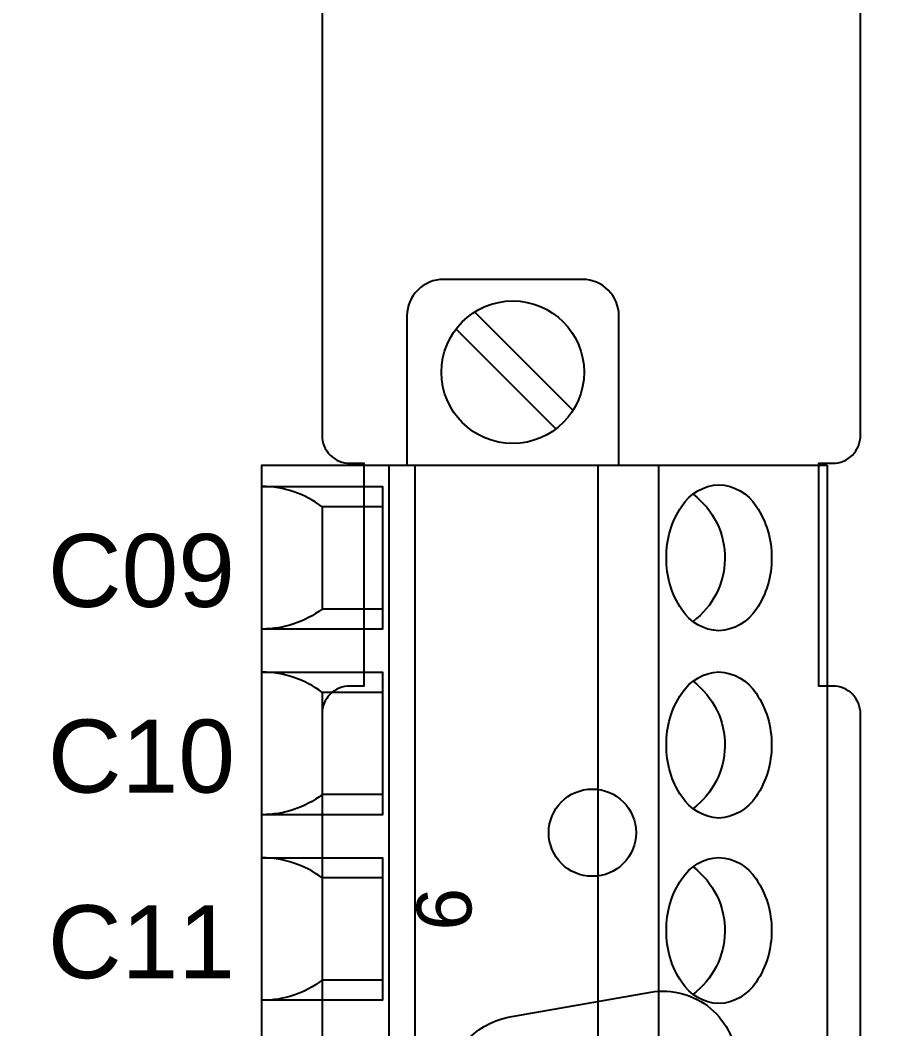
# Model space of a CAD drawing. Extents: x 1 to 23.7, y 0.2 to 17.
# Drawn here: x 19.229 to 20.173, y 3.414 to 4.501 of the extents above; entities that cross this region are included whole.
import ezdxf
from ezdxf.enums import TextEntityAlignment as Align

# ---------------------------------------------------------------- set-up
doc = ezdxf.new("R2010")
doc.units = 0
doc.header["$MEASUREMENT"] = 0
for name, color, linetype in [('2_01__0-__EMPTY', 7, 'CONTINUOUS'), ('2_02__A0__EIA-232_EIA-485', 7, 'CONTINUOUS'), ('2_03__1-___4__DI__4__DO__S', 7, 'CONTINUOUS'), ('2_04__B-___4__DI__4__DO__F', 7, 'CONTINUOUS'), ('2_05__C-___4__DI__3__DO', 7, 'CONTINUOUS'), ('2_06__2X___8__DO__STD_FORM', 7, 'CONTINUOUS'), ('2_07__2A___8__DO__STD_FORM', 7, 'CONTINUOUS'), ('2_08__2B___8__DO__STD__6__', 7, 'CONTINUOUS'), ('2_09__2C___8__DO__STD__2__', 7, 'CONTINUOUS'), ('2_10__3-___8__DI', 7, 'CONTINUOUS'), ('2_11__D-___14__DI', 7, 'CONTINUOUS'), ('2_12__5-___8__AI', 7, 'CONTINUOUS'), ('2_13__6-___4__AI__4__AO', 7, 'CONTINUOUS'), ('6_00_____DWG', 7, 'CONTINUOUS')]:
    doc.layers.add(name, color=color, linetype=linetype)
doc.styles.add('ARIAL', font='arial.ttf')

msp = doc.modelspace()

# ---------------------------------------------------------------- linework, layer by layer
at = {"layer": '2_01__0-__EMPTY'}
for points in [[(19.5546, 4.9487), (19.5546, 4.0535, 0.414214), (19.5845, 4.0236), (19.5996, 4.0236), (19.5996, 3.7836), (19.5845, 3.7836, 0.414214), (19.5546, 3.7537), (19.5546, 2.7885, 0.414214)], [(20.1346, 2.7885), (20.1346, 3.7537, 0.414214), (20.1047, 3.7836), (20.0896, 3.7836), (20.0896, 4.0236), (20.1047, 4.0236, 0.414214), (20.1346, 4.0535), (20.1346, 4.9487, 0.414214)]]:
    msp.add_lwpolyline(points, format="xyb", dxfattribs=at)
at = {"layer": '2_02__A0__EIA-232_EIA-485'}
msp.add_lwpolyline([(20.0012, 3.3758), (20.0012, 2.8916, -0.46318), (19.9087, 2.8137), (19.7553, 2.8411, -0.363045), (19.6902, 2.9187), (19.6902, 3.3488, -0.360245), (19.7552, 3.4267), (19.9087, 3.4538, -0.463312)], format="xyb", close=True, dxfattribs=at)
msp.add_circle((19.8458, 3.6256), 0.047, dxfattribs=at)
at = {"layer": '2_03__1-___4__DI__4__DO__S'}
for points in [[(19.8744, 4.0217), (19.8744, 4.1824, 0.414169), (19.8351, 4.2217), (19.6855, 4.2217, 0.414258), (19.6461, 4.1824), (19.6461, 4.0217)], [(19.6199, 3.9768), (19.5548, 3.9768, 0.162853), (19.4899, 3.9985, 1.944453)], [(19.9541, 3.9904, -0.001746), (19.9542, 3.9903, -0.240907), (19.9884, 3.9202, -0.231198), (19.9542, 3.8532, -0.005828), (19.9543, 3.8529)], [(19.6199, 3.8666), (19.5548, 3.8666, -0.162853), (19.4899, 3.845, -1.944453)], [(19.6199, 3.7768), (19.5548, 3.7768, 0.162853), (19.4899, 3.7985, 1.944453)], [(19.9541, 3.7888, -0.001746), (19.9542, 3.7887, -0.240907), (19.9884, 3.7186, -0.231198), (19.9542, 3.6516, -0.005828), (19.9543, 3.6513)], [(19.6199, 3.6666), (19.5548, 3.6666, -0.162853), (19.4899, 3.645, -1.944453)], [(19.6199, 3.5768), (19.5548, 3.5768, 0.162853), (19.4899, 3.5985, 1.944453)], [(19.9541, 3.5888, -0.001746), (19.9542, 3.5887, -0.240907), (19.9884, 3.5186, -0.231198), (19.9542, 3.4516, -0.005828), (19.9543, 3.4513)], [(19.6199, 3.4666), (19.5548, 3.4666, -0.162853), (19.4899, 3.445, -1.944453)]]:
    msp.add_lwpolyline(points, format="xyb", dxfattribs=at)
for points in [[(19.7189, 4.1866), (19.8248, 4.0807)], [(19.6989, 4.1682), (19.8065, 4.0606)], [(19.6266, 4.0217), (19.6266, 2.4217)], [(19.6544, 4.0217), (19.6544, 2.4217)], [(19.8515, 4.0217), (19.8515, 2.4217)], [(19.917, 4.0217), (19.917, 2.4217)], [(19.4899, 3.9985), (19.6199, 3.9985), (19.6199, 3.845), (19.4899, 3.845)], [(19.5548, 3.9768), (19.5548, 3.8666)], [(19.4899, 3.7985), (19.6199, 3.7985), (19.6199, 3.645), (19.4899, 3.645)], [(19.5548, 3.7768), (19.5548, 3.6666)], [(19.4899, 3.5985), (19.6199, 3.5985), (19.6199, 3.445), (19.4899, 3.445)], [(19.5548, 3.5768), (19.5548, 3.4666)]]:
    msp.add_lwpolyline(points, dxfattribs=at)
msp.add_lwpolyline([(20.0986, 4.0217), (20.0986, 2.4217), (19.4899, 2.4217), (19.4899, 4.0217)], close=True, dxfattribs=at)
for points in [[(19.9821, 4.0005, -0.244062), (20.0222, 3.9774, -0.154167), (20.0387, 3.9217, -0.154167), (20.0222, 3.8661, -0.236767), (19.9821, 3.843, -0.24406), (19.9421, 3.8661, -0.154167), (19.9255, 3.9217, -0.154167), (19.9421, 3.9774, -0.244061)], [(19.9821, 3.7989, -0.244062), (20.0221, 3.7758, -0.154167), (20.0387, 3.7202, -0.154167), (20.0221, 3.6645, -0.236767), (19.9821, 3.6414, -0.24406), (19.942, 3.6645, -0.154167), (19.9255, 3.7202, -0.154167), (19.942, 3.7758, -0.244061)], [(19.9821, 3.5989, -0.244062), (20.0221, 3.5758, -0.154167), (20.0387, 3.5202, -0.154167), (20.0221, 3.4645, -0.236767), (19.9821, 3.4414, -0.24406), (19.942, 3.4645, -0.154167), (19.9255, 3.5202, -0.154167), (19.942, 3.5758, -0.244061)]]:
    msp.add_lwpolyline(points, format="xyb", close=True, dxfattribs=at)
msp.add_circle((19.76, 4.1217), 0.0768, dxfattribs=at)
at = {"layer": '2_04__B-___4__DI__4__DO__F'}
for points in [[(19.8744, 4.0217), (19.8744, 4.1824, 0.414169), (19.8351, 4.2217), (19.6855, 4.2217, 0.414258), (19.6461, 4.1824), (19.6461, 4.0217)], [(19.6199, 3.9768), (19.5548, 3.9768, 0.162853), (19.4899, 3.9985, 1.944453)], [(19.9541, 3.9904, -0.001746), (19.9542, 3.9903, -0.240907), (19.9884, 3.9202, -0.231198), (19.9542, 3.8532, -0.005828), (19.9543, 3.8529)], [(19.6199, 3.8666), (19.5548, 3.8666, -0.162853), (19.4899, 3.845, -1.944453)], [(19.6199, 3.7768), (19.5548, 3.7768, 0.162853), (19.4899, 3.7985, 1.944453)], [(19.9541, 3.7888, -0.001746), (19.9542, 3.7887, -0.240907), (19.9884, 3.7186, -0.231198), (19.9542, 3.6516, -0.005828), (19.9543, 3.6513)], [(19.6199, 3.6666), (19.5548, 3.6666, -0.162853), (19.4899, 3.645, -1.944453)], [(19.6199, 3.5768), (19.5548, 3.5768, 0.162853), (19.4899, 3.5985, 1.944453)], [(19.9541, 3.5888, -0.001746), (19.9542, 3.5887, -0.240907), (19.9884, 3.5186, -0.231198), (19.9542, 3.4516, -0.005828), (19.9543, 3.4513)], [(19.6199, 3.4666), (19.5548, 3.4666, -0.162853), (19.4899, 3.445, -1.944453)]]:
    msp.add_lwpolyline(points, format="xyb", dxfattribs=at)
for points in [[(19.7189, 4.1866), (19.8248, 4.0807)], [(19.6989, 4.1682), (19.8065, 4.0606)], [(19.6266, 4.0217), (19.6266, 2.4217)], [(19.6544, 4.0217), (19.6544, 2.4217)], [(19.8515, 4.0217), (19.8515, 2.4217)], [(19.917, 4.0217), (19.917, 2.4217)], [(19.4899, 3.9985), (19.6199, 3.9985), (19.6199, 3.845), (19.4899, 3.845)], [(19.5548, 3.9768), (19.5548, 3.8666)], [(19.4899, 3.7985), (19.6199, 3.7985), (19.6199, 3.645), (19.4899, 3.645)], [(19.5548, 3.7768), (19.5548, 3.6666)], [(19.4899, 3.5985), (19.6199, 3.5985), (19.6199, 3.445), (19.4899, 3.445)], [(19.5548, 3.5768), (19.5548, 3.4666)]]:
    msp.add_lwpolyline(points, dxfattribs=at)
msp.add_lwpolyline([(20.0986, 4.0217), (20.0986, 2.4217), (19.4899, 2.4217), (19.4899, 4.0217)], close=True, dxfattribs=at)
for points in [[(19.9821, 4.0005, -0.244062), (20.0222, 3.9774, -0.154167), (20.0387, 3.9217, -0.154167), (20.0222, 3.8661, -0.236767), (19.9821, 3.843, -0.24406), (19.9421, 3.8661, -0.154167), (19.9255, 3.9217, -0.154167), (19.9421, 3.9774, -0.244061)], [(19.9821, 3.7989, -0.244062), (20.0221, 3.7758, -0.154167), (20.0387, 3.7202, -0.154167), (20.0221, 3.6645, -0.236767), (19.9821, 3.6414, -0.24406), (19.942, 3.6645, -0.154167), (19.9255, 3.7202, -0.154167), (19.942, 3.7758, -0.244061)], [(19.9821, 3.5989, -0.244062), (20.0221, 3.5758, -0.154167), (20.0387, 3.5202, -0.154167), (20.0221, 3.4645, -0.236767), (19.9821, 3.4414, -0.24406), (19.942, 3.4645, -0.154167), (19.9255, 3.5202, -0.154167), (19.942, 3.5758, -0.244061)]]:
    msp.add_lwpolyline(points, format="xyb", close=True, dxfattribs=at)
msp.add_circle((19.76, 4.1217), 0.0768, dxfattribs=at)
at = {"layer": '2_05__C-___4__DI__3__DO'}
for points in [[(19.8744, 4.0217), (19.8744, 4.1824, 0.414169), (19.8351, 4.2217), (19.6855, 4.2217, 0.414258), (19.6461, 4.1824), (19.6461, 4.0217)], [(19.6199, 3.9768), (19.5548, 3.9768, 0.162853), (19.4899, 3.9985, 1.944453)], [(19.9541, 3.9904, -0.001746), (19.9542, 3.9903, -0.240907), (19.9884, 3.9202, -0.231198), (19.9542, 3.8532, -0.005828), (19.9543, 3.8529)], [(19.6199, 3.8666), (19.5548, 3.8666, -0.162853), (19.4899, 3.845, -1.944453)], [(19.6199, 3.7768), (19.5548, 3.7768, 0.162853), (19.4899, 3.7985, 1.944453)], [(19.9541, 3.7888, -0.001746), (19.9542, 3.7887, -0.240907), (19.9884, 3.7186, -0.231198), (19.9542, 3.6516, -0.005828), (19.9543, 3.6513)], [(19.6199, 3.6666), (19.5548, 3.6666, -0.162853), (19.4899, 3.645, -1.944453)], [(19.6199, 3.5768), (19.5548, 3.5768, 0.162853), (19.4899, 3.5985, 1.944453)], [(19.9541, 3.5888, -0.001746), (19.9542, 3.5887, -0.240907), (19.9884, 3.5186, -0.231198), (19.9542, 3.4516, -0.005828), (19.9543, 3.4513)], [(19.6199, 3.4666), (19.5548, 3.4666, -0.162853), (19.4899, 3.445, -1.944453)]]:
    msp.add_lwpolyline(points, format="xyb", dxfattribs=at)
for points in [[(19.7189, 4.1866), (19.8248, 4.0807)], [(19.6989, 4.1682), (19.8065, 4.0606)], [(19.6266, 4.0217), (19.6266, 2.4217)], [(19.6544, 4.0217), (19.6544, 2.4217)], [(19.8515, 4.0217), (19.8515, 2.4217)], [(19.917, 4.0217), (19.917, 2.4217)], [(19.4899, 3.9985), (19.6199, 3.9985), (19.6199, 3.845), (19.4899, 3.845)], [(19.5548, 3.9768), (19.5548, 3.8666)], [(19.4899, 3.7985), (19.6199, 3.7985), (19.6199, 3.645), (19.4899, 3.645)], [(19.5548, 3.7768), (19.5548, 3.6666)], [(19.4899, 3.5985), (19.6199, 3.5985), (19.6199, 3.445), (19.4899, 3.445)], [(19.5548, 3.5768), (19.5548, 3.4666)]]:
    msp.add_lwpolyline(points, dxfattribs=at)
msp.add_lwpolyline([(20.0986, 4.0217), (20.0986, 2.4217), (19.4899, 2.4217), (19.4899, 4.0217)], close=True, dxfattribs=at)
for points in [[(19.9821, 4.0005, -0.244062), (20.0222, 3.9774, -0.154167), (20.0387, 3.9217, -0.154167), (20.0222, 3.8661, -0.236767), (19.9821, 3.843, -0.24406), (19.9421, 3.8661, -0.154167), (19.9255, 3.9217, -0.154167), (19.9421, 3.9774, -0.244061)], [(19.9821, 3.7989, -0.244062), (20.0221, 3.7758, -0.154167), (20.0387, 3.7202, -0.154167), (20.0221, 3.6645, -0.236767), (19.9821, 3.6414, -0.24406), (19.942, 3.6645, -0.154167), (19.9255, 3.7202, -0.154167), (19.942, 3.7758, -0.244061)], [(19.9821, 3.5989, -0.244062), (20.0221, 3.5758, -0.154167), (20.0387, 3.5202, -0.154167), (20.0221, 3.4645, -0.236767), (19.9821, 3.4414, -0.24406), (19.942, 3.4645, -0.154167), (19.9255, 3.5202, -0.154167), (19.942, 3.5758, -0.244061)]]:
    msp.add_lwpolyline(points, format="xyb", close=True, dxfattribs=at)
msp.add_circle((19.76, 4.1217), 0.0768, dxfattribs=at)
at = {"layer": '2_06__2X___8__DO__STD_FORM'}
for points in [[(19.8744, 4.0217), (19.8744, 4.1824, 0.414169), (19.8351, 4.2217), (19.6855, 4.2217, 0.414258), (19.6461, 4.1824), (19.6461, 4.0217)], [(19.6199, 3.9768), (19.5548, 3.9768, 0.162853), (19.4899, 3.9985, 1.944453)], [(19.9541, 3.9904, -0.001746), (19.9542, 3.9903, -0.240907), (19.9884, 3.9202, -0.231198), (19.9542, 3.8532, -0.005828), (19.9543, 3.8529)], [(19.6199, 3.8666), (19.5548, 3.8666, -0.162853), (19.4899, 3.845, -1.944453)], [(19.6199, 3.7768), (19.5548, 3.7768, 0.162853), (19.4899, 3.7985, 1.944453)], [(19.9541, 3.7888, -0.001746), (19.9542, 3.7887, -0.240907), (19.9884, 3.7186, -0.231198), (19.9542, 3.6516, -0.005828), (19.9543, 3.6513)], [(19.6199, 3.6666), (19.5548, 3.6666, -0.162853), (19.4899, 3.645, -1.944453)], [(19.6199, 3.5768), (19.5548, 3.5768, 0.162853), (19.4899, 3.5985, 1.944453)], [(19.9541, 3.5888, -0.001746), (19.9542, 3.5887, -0.240907), (19.9884, 3.5186, -0.231198), (19.9542, 3.4516, -0.005828), (19.9543, 3.4513)], [(19.6199, 3.4666), (19.5548, 3.4666, -0.162853), (19.4899, 3.445, -1.944453)]]:
    msp.add_lwpolyline(points, format="xyb", dxfattribs=at)
for points in [[(19.7189, 4.1866), (19.8248, 4.0807)], [(19.6989, 4.1682), (19.8065, 4.0606)], [(19.6266, 4.0217), (19.6266, 2.4217)], [(19.6544, 4.0217), (19.6544, 2.4217)], [(19.8515, 4.0217), (19.8515, 2.4217)], [(19.917, 4.0217), (19.917, 2.4217)], [(19.4899, 3.9985), (19.6199, 3.9985), (19.6199, 3.845), (19.4899, 3.845)], [(19.5548, 3.9768), (19.5548, 3.8666)], [(19.4899, 3.7985), (19.6199, 3.7985), (19.6199, 3.645), (19.4899, 3.645)], [(19.5548, 3.7768), (19.5548, 3.6666)], [(19.4899, 3.5985), (19.6199, 3.5985), (19.6199, 3.445), (19.4899, 3.445)], [(19.5548, 3.5768), (19.5548, 3.4666)]]:
    msp.add_lwpolyline(points, dxfattribs=at)
msp.add_lwpolyline([(20.0986, 4.0217), (20.0986, 2.4217), (19.4899, 2.4217), (19.4899, 4.0217)], close=True, dxfattribs=at)
for points in [[(19.9821, 4.0005, -0.244062), (20.0222, 3.9774, -0.154167), (20.0387, 3.9217, -0.154167), (20.0222, 3.8661, -0.236767), (19.9821, 3.843, -0.24406), (19.9421, 3.8661, -0.154167), (19.9255, 3.9217, -0.154167), (19.9421, 3.9774, -0.244061)], [(19.9821, 3.7989, -0.244062), (20.0221, 3.7758, -0.154167), (20.0387, 3.7202, -0.154167), (20.0221, 3.6645, -0.236767), (19.9821, 3.6414, -0.24406), (19.942, 3.6645, -0.154167), (19.9255, 3.7202, -0.154167), (19.942, 3.7758, -0.244061)], [(19.9821, 3.5989, -0.244062), (20.0221, 3.5758, -0.154167), (20.0387, 3.5202, -0.154167), (20.0221, 3.4645, -0.236767), (19.9821, 3.4414, -0.24406), (19.942, 3.4645, -0.154167), (19.9255, 3.5202, -0.154167), (19.942, 3.5758, -0.244061)]]:
    msp.add_lwpolyline(points, format="xyb", close=True, dxfattribs=at)
msp.add_circle((19.76, 4.1217), 0.0768, dxfattribs=at)
at = {"layer": '2_07__2A___8__DO__STD_FORM'}
for points in [[(19.8744, 4.0217), (19.8744, 4.1824, 0.414169), (19.8351, 4.2217), (19.6855, 4.2217, 0.414258), (19.6461, 4.1824), (19.6461, 4.0217)], [(19.6199, 3.9768), (19.5548, 3.9768, 0.162853), (19.4899, 3.9985, 1.944453)], [(19.9541, 3.9904, -0.001746), (19.9542, 3.9903, -0.240907), (19.9884, 3.9202, -0.231198), (19.9542, 3.8532, -0.005828), (19.9543, 3.8529)], [(19.6199, 3.8666), (19.5548, 3.8666, -0.162853), (19.4899, 3.845, -1.944453)], [(19.6199, 3.7768), (19.5548, 3.7768, 0.162853), (19.4899, 3.7985, 1.944453)], [(19.9541, 3.7888, -0.001746), (19.9542, 3.7887, -0.240907), (19.9884, 3.7186, -0.231198), (19.9542, 3.6516, -0.005828), (19.9543, 3.6513)], [(19.6199, 3.6666), (19.5548, 3.6666, -0.162853), (19.4899, 3.645, -1.944453)], [(19.6199, 3.5768), (19.5548, 3.5768, 0.162853), (19.4899, 3.5985, 1.944453)], [(19.9541, 3.5888, -0.001746), (19.9542, 3.5887, -0.240907), (19.9884, 3.5186, -0.231198), (19.9542, 3.4516, -0.005828), (19.9543, 3.4513)], [(19.6199, 3.4666), (19.5548, 3.4666, -0.162853), (19.4899, 3.445, -1.944453)]]:
    msp.add_lwpolyline(points, format="xyb", dxfattribs=at)
for points in [[(19.7189, 4.1866), (19.8248, 4.0807)], [(19.6989, 4.1682), (19.8065, 4.0606)], [(19.6266, 4.0217), (19.6266, 2.4217)], [(19.6544, 4.0217), (19.6544, 2.4217)], [(19.8515, 4.0217), (19.8515, 2.4217)], [(19.917, 4.0217), (19.917, 2.4217)], [(19.4899, 3.9985), (19.6199, 3.9985), (19.6199, 3.845), (19.4899, 3.845)], [(19.5548, 3.9768), (19.5548, 3.8666)], [(19.4899, 3.7985), (19.6199, 3.7985), (19.6199, 3.645), (19.4899, 3.645)], [(19.5548, 3.7768), (19.5548, 3.6666)], [(19.4899, 3.5985), (19.6199, 3.5985), (19.6199, 3.445), (19.4899, 3.445)], [(19.5548, 3.5768), (19.5548, 3.4666)]]:
    msp.add_lwpolyline(points, dxfattribs=at)
msp.add_lwpolyline([(20.0986, 4.0217), (20.0986, 2.4217), (19.4899, 2.4217), (19.4899, 4.0217)], close=True, dxfattribs=at)
for points in [[(19.9821, 4.0005, -0.244062), (20.0222, 3.9774, -0.154167), (20.0387, 3.9217, -0.154167), (20.0222, 3.8661, -0.236767), (19.9821, 3.843, -0.24406), (19.9421, 3.8661, -0.154167), (19.9255, 3.9217, -0.154167), (19.9421, 3.9774, -0.244061)], [(19.9821, 3.7989, -0.244062), (20.0221, 3.7758, -0.154167), (20.0387, 3.7202, -0.154167), (20.0221, 3.6645, -0.236767), (19.9821, 3.6414, -0.24406), (19.942, 3.6645, -0.154167), (19.9255, 3.7202, -0.154167), (19.942, 3.7758, -0.244061)], [(19.9821, 3.5989, -0.244062), (20.0221, 3.5758, -0.154167), (20.0387, 3.5202, -0.154167), (20.0221, 3.4645, -0.236767), (19.9821, 3.4414, -0.24406), (19.942, 3.4645, -0.154167), (19.9255, 3.5202, -0.154167), (19.942, 3.5758, -0.244061)]]:
    msp.add_lwpolyline(points, format="xyb", close=True, dxfattribs=at)
msp.add_circle((19.76, 4.1217), 0.0768, dxfattribs=at)
at = {"layer": '2_08__2B___8__DO__STD__6__'}
for points in [[(19.8744, 4.0217), (19.8744, 4.1824, 0.414169), (19.8351, 4.2217), (19.6855, 4.2217, 0.414258), (19.6461, 4.1824), (19.6461, 4.0217)], [(19.6199, 3.9768), (19.5548, 3.9768, 0.162853), (19.4899, 3.9985, 1.944453)], [(19.9541, 3.9904, -0.001746), (19.9542, 3.9903, -0.240907), (19.9884, 3.9202, -0.231198), (19.9542, 3.8532, -0.005828), (19.9543, 3.8529)], [(19.6199, 3.8666), (19.5548, 3.8666, -0.162853), (19.4899, 3.845, -1.944453)], [(19.6199, 3.7768), (19.5548, 3.7768, 0.162853), (19.4899, 3.7985, 1.944453)], [(19.9541, 3.7888, -0.001746), (19.9542, 3.7887, -0.240907), (19.9884, 3.7186, -0.231198), (19.9542, 3.6516, -0.005828), (19.9543, 3.6513)], [(19.6199, 3.6666), (19.5548, 3.6666, -0.162853), (19.4899, 3.645, -1.944453)], [(19.6199, 3.5768), (19.5548, 3.5768, 0.162853), (19.4899, 3.5985, 1.944453)], [(19.9541, 3.5888, -0.001746), (19.9542, 3.5887, -0.240907), (19.9884, 3.5186, -0.231198), (19.9542, 3.4516, -0.005828), (19.9543, 3.4513)], [(19.6199, 3.4666), (19.5548, 3.4666, -0.162853), (19.4899, 3.445, -1.944453)]]:
    msp.add_lwpolyline(points, format="xyb", dxfattribs=at)
for points in [[(19.7189, 4.1866), (19.8248, 4.0807)], [(19.6989, 4.1682), (19.8065, 4.0606)], [(19.6266, 4.0217), (19.6266, 2.4217)], [(19.6544, 4.0217), (19.6544, 2.4217)], [(19.8515, 4.0217), (19.8515, 2.4217)], [(19.917, 4.0217), (19.917, 2.4217)], [(19.4899, 3.9985), (19.6199, 3.9985), (19.6199, 3.845), (19.4899, 3.845)], [(19.5548, 3.9768), (19.5548, 3.8666)], [(19.4899, 3.7985), (19.6199, 3.7985), (19.6199, 3.645), (19.4899, 3.645)], [(19.5548, 3.7768), (19.5548, 3.6666)], [(19.4899, 3.5985), (19.6199, 3.5985), (19.6199, 3.445), (19.4899, 3.445)], [(19.5548, 3.5768), (19.5548, 3.4666)]]:
    msp.add_lwpolyline(points, dxfattribs=at)
msp.add_lwpolyline([(20.0986, 4.0217), (20.0986, 2.4217), (19.4899, 2.4217), (19.4899, 4.0217)], close=True, dxfattribs=at)
for points in [[(19.9821, 4.0005, -0.244062), (20.0222, 3.9774, -0.154167), (20.0387, 3.9217, -0.154167), (20.0222, 3.8661, -0.236767), (19.9821, 3.843, -0.24406), (19.9421, 3.8661, -0.154167), (19.9255, 3.9217, -0.154167), (19.9421, 3.9774, -0.244061)], [(19.9821, 3.7989, -0.244062), (20.0221, 3.7758, -0.154167), (20.0387, 3.7202, -0.154167), (20.0221, 3.6645, -0.236767), (19.9821, 3.6414, -0.24406), (19.942, 3.6645, -0.154167), (19.9255, 3.7202, -0.154167), (19.942, 3.7758, -0.244061)], [(19.9821, 3.5989, -0.244062), (20.0221, 3.5758, -0.154167), (20.0387, 3.5202, -0.154167), (20.0221, 3.4645, -0.236767), (19.9821, 3.4414, -0.24406), (19.942, 3.4645, -0.154167), (19.9255, 3.5202, -0.154167), (19.942, 3.5758, -0.244061)]]:
    msp.add_lwpolyline(points, format="xyb", close=True, dxfattribs=at)
msp.add_circle((19.76, 4.1217), 0.0768, dxfattribs=at)
at = {"layer": '2_09__2C___8__DO__STD__2__'}
for points in [[(19.8744, 4.0217), (19.8744, 4.1824, 0.414169), (19.8351, 4.2217), (19.6855, 4.2217, 0.414258), (19.6461, 4.1824), (19.6461, 4.0217)], [(19.6199, 3.9768), (19.5548, 3.9768, 0.162853), (19.4899, 3.9985, 1.944453)], [(19.9541, 3.9904, -0.001746), (19.9542, 3.9903, -0.240907), (19.9884, 3.9202, -0.231198), (19.9542, 3.8532, -0.005828), (19.9543, 3.8529)], [(19.6199, 3.8666), (19.5548, 3.8666, -0.162853), (19.4899, 3.845, -1.944453)], [(19.6199, 3.7768), (19.5548, 3.7768, 0.162853), (19.4899, 3.7985, 1.944453)], [(19.9541, 3.7888, -0.001746), (19.9542, 3.7887, -0.240907), (19.9884, 3.7186, -0.231198), (19.9542, 3.6516, -0.005828), (19.9543, 3.6513)], [(19.6199, 3.6666), (19.5548, 3.6666, -0.162853), (19.4899, 3.645, -1.944453)], [(19.6199, 3.5768), (19.5548, 3.5768, 0.162853), (19.4899, 3.5985, 1.944453)], [(19.9541, 3.5888, -0.001746), (19.9542, 3.5887, -0.240907), (19.9884, 3.5186, -0.231198), (19.9542, 3.4516, -0.005828), (19.9543, 3.4513)], [(19.6199, 3.4666), (19.5548, 3.4666, -0.162853), (19.4899, 3.445, -1.944453)]]:
    msp.add_lwpolyline(points, format="xyb", dxfattribs=at)
for points in [[(19.7189, 4.1866), (19.8248, 4.0807)], [(19.6989, 4.1682), (19.8065, 4.0606)], [(19.6266, 4.0217), (19.6266, 2.4217)], [(19.6544, 4.0217), (19.6544, 2.4217)], [(19.8515, 4.0217), (19.8515, 2.4217)], [(19.917, 4.0217), (19.917, 2.4217)], [(19.4899, 3.9985), (19.6199, 3.9985), (19.6199, 3.845), (19.4899, 3.845)], [(19.5548, 3.9768), (19.5548, 3.8666)], [(19.4899, 3.7985), (19.6199, 3.7985), (19.6199, 3.645), (19.4899, 3.645)], [(19.5548, 3.7768), (19.5548, 3.6666)], [(19.4899, 3.5985), (19.6199, 3.5985), (19.6199, 3.445), (19.4899, 3.445)], [(19.5548, 3.5768), (19.5548, 3.4666)]]:
    msp.add_lwpolyline(points, dxfattribs=at)
msp.add_lwpolyline([(20.0986, 4.0217), (20.0986, 2.4217), (19.4899, 2.4217), (19.4899, 4.0217)], close=True, dxfattribs=at)
for points in [[(19.9821, 4.0005, -0.244062), (20.0222, 3.9774, -0.154167), (20.0387, 3.9217, -0.154167), (20.0222, 3.8661, -0.236767), (19.9821, 3.843, -0.24406), (19.9421, 3.8661, -0.154167), (19.9255, 3.9217, -0.154167), (19.9421, 3.9774, -0.244061)], [(19.9821, 3.7989, -0.244062), (20.0221, 3.7758, -0.154167), (20.0387, 3.7202, -0.154167), (20.0221, 3.6645, -0.236767), (19.9821, 3.6414, -0.24406), (19.942, 3.6645, -0.154167), (19.9255, 3.7202, -0.154167), (19.942, 3.7758, -0.244061)], [(19.9821, 3.5989, -0.244062), (20.0221, 3.5758, -0.154167), (20.0387, 3.5202, -0.154167), (20.0221, 3.4645, -0.236767), (19.9821, 3.4414, -0.24406), (19.942, 3.4645, -0.154167), (19.9255, 3.5202, -0.154167), (19.942, 3.5758, -0.244061)]]:
    msp.add_lwpolyline(points, format="xyb", close=True, dxfattribs=at)
msp.add_circle((19.76, 4.1217), 0.0768, dxfattribs=at)
at = {"layer": '2_10__3-___8__DI'}
for points in [[(19.8744, 4.0217), (19.8744, 4.1824, 0.414169), (19.8351, 4.2217), (19.6855, 4.2217, 0.414258), (19.6461, 4.1824), (19.6461, 4.0217)], [(19.6199, 3.9768), (19.5548, 3.9768, 0.162853), (19.4899, 3.9985, 1.944453)], [(19.9541, 3.9904, -0.001746), (19.9542, 3.9903, -0.240907), (19.9884, 3.9202, -0.231198), (19.9542, 3.8532, -0.005828), (19.9543, 3.8529)], [(19.6199, 3.8666), (19.5548, 3.8666, -0.162853), (19.4899, 3.845, -1.944453)], [(19.6199, 3.7768), (19.5548, 3.7768, 0.162853), (19.4899, 3.7985, 1.944453)], [(19.9541, 3.7888, -0.001746), (19.9542, 3.7887, -0.240907), (19.9884, 3.7186, -0.231198), (19.9542, 3.6516, -0.005828), (19.9543, 3.6513)], [(19.6199, 3.6666), (19.5548, 3.6666, -0.162853), (19.4899, 3.645, -1.944453)], [(19.6199, 3.5768), (19.5548, 3.5768, 0.162853), (19.4899, 3.5985, 1.944453)], [(19.9541, 3.5888, -0.001746), (19.9542, 3.5887, -0.240907), (19.9884, 3.5186, -0.231198), (19.9542, 3.4516, -0.005828), (19.9543, 3.4513)], [(19.6199, 3.4666), (19.5548, 3.4666, -0.162853), (19.4899, 3.445, -1.944453)]]:
    msp.add_lwpolyline(points, format="xyb", dxfattribs=at)
for points in [[(19.7189, 4.1866), (19.8248, 4.0807)], [(19.6989, 4.1682), (19.8065, 4.0606)], [(19.6266, 4.0217), (19.6266, 2.4217)], [(19.6544, 4.0217), (19.6544, 2.4217)], [(19.8515, 4.0217), (19.8515, 2.4217)], [(19.917, 4.0217), (19.917, 2.4217)], [(19.4899, 3.9985), (19.6199, 3.9985), (19.6199, 3.845), (19.4899, 3.845)], [(19.5548, 3.9768), (19.5548, 3.8666)], [(19.4899, 3.7985), (19.6199, 3.7985), (19.6199, 3.645), (19.4899, 3.645)], [(19.5548, 3.7768), (19.5548, 3.6666)], [(19.4899, 3.5985), (19.6199, 3.5985), (19.6199, 3.445), (19.4899, 3.445)], [(19.5548, 3.5768), (19.5548, 3.4666)]]:
    msp.add_lwpolyline(points, dxfattribs=at)
msp.add_lwpolyline([(20.0986, 4.0217), (20.0986, 2.4217), (19.4899, 2.4217), (19.4899, 4.0217)], close=True, dxfattribs=at)
for points in [[(19.9821, 4.0005, -0.244062), (20.0222, 3.9774, -0.154167), (20.0387, 3.9217, -0.154167), (20.0222, 3.8661, -0.236767), (19.9821, 3.843, -0.24406), (19.9421, 3.8661, -0.154167), (19.9255, 3.9217, -0.154167), (19.9421, 3.9774, -0.244061)], [(19.9821, 3.7989, -0.244062), (20.0221, 3.7758, -0.154167), (20.0387, 3.7202, -0.154167), (20.0221, 3.6645, -0.236767), (19.9821, 3.6414, -0.24406), (19.942, 3.6645, -0.154167), (19.9255, 3.7202, -0.154167), (19.942, 3.7758, -0.244061)], [(19.9821, 3.5989, -0.244062), (20.0221, 3.5758, -0.154167), (20.0387, 3.5202, -0.154167), (20.0221, 3.4645, -0.236767), (19.9821, 3.4414, -0.24406), (19.942, 3.4645, -0.154167), (19.9255, 3.5202, -0.154167), (19.942, 3.5758, -0.244061)]]:
    msp.add_lwpolyline(points, format="xyb", close=True, dxfattribs=at)
msp.add_circle((19.76, 4.1217), 0.0768, dxfattribs=at)
at = {"layer": '2_11__D-___14__DI'}
for points in [[(19.8744, 4.0217), (19.8744, 4.1824, 0.414169), (19.8351, 4.2217), (19.6855, 4.2217, 0.414258), (19.6461, 4.1824), (19.6461, 4.0217)], [(19.6199, 3.9768), (19.5548, 3.9768, 0.162853), (19.4899, 3.9985, 1.944453)], [(19.9541, 3.9904, -0.001746), (19.9542, 3.9903, -0.240907), (19.9884, 3.9202, -0.231198), (19.9542, 3.8532, -0.005828), (19.9543, 3.8529)], [(19.6199, 3.8666), (19.5548, 3.8666, -0.162853), (19.4899, 3.845, -1.944453)], [(19.6199, 3.7768), (19.5548, 3.7768, 0.162853), (19.4899, 3.7985, 1.944453)], [(19.9541, 3.7888, -0.001746), (19.9542, 3.7887, -0.240907), (19.9884, 3.7186, -0.231198), (19.9542, 3.6516, -0.005828), (19.9543, 3.6513)], [(19.6199, 3.6666), (19.5548, 3.6666, -0.162853), (19.4899, 3.645, -1.944453)], [(19.6199, 3.5768), (19.5548, 3.5768, 0.162853), (19.4899, 3.5985, 1.944453)], [(19.9541, 3.5888, -0.001746), (19.9542, 3.5887, -0.240907), (19.9884, 3.5186, -0.231198), (19.9542, 3.4516, -0.005828), (19.9543, 3.4513)], [(19.6199, 3.4666), (19.5548, 3.4666, -0.162853), (19.4899, 3.445, -1.944453)]]:
    msp.add_lwpolyline(points, format="xyb", dxfattribs=at)
for points in [[(19.7189, 4.1866), (19.8248, 4.0807)], [(19.6989, 4.1682), (19.8065, 4.0606)], [(19.6266, 4.0217), (19.6266, 2.4217)], [(19.6544, 4.0217), (19.6544, 2.4217)], [(19.8515, 4.0217), (19.8515, 2.4217)], [(19.917, 4.0217), (19.917, 2.4217)], [(19.4899, 3.9985), (19.6199, 3.9985), (19.6199, 3.845), (19.4899, 3.845)], [(19.5548, 3.9768), (19.5548, 3.8666)], [(19.4899, 3.7985), (19.6199, 3.7985), (19.6199, 3.645), (19.4899, 3.645)], [(19.5548, 3.7768), (19.5548, 3.6666)], [(19.4899, 3.5985), (19.6199, 3.5985), (19.6199, 3.445), (19.4899, 3.445)], [(19.5548, 3.5768), (19.5548, 3.4666)]]:
    msp.add_lwpolyline(points, dxfattribs=at)
msp.add_lwpolyline([(20.0986, 4.0217), (20.0986, 2.4217), (19.4899, 2.4217), (19.4899, 4.0217)], close=True, dxfattribs=at)
for points in [[(19.9821, 4.0005, -0.244062), (20.0222, 3.9774, -0.154167), (20.0387, 3.9217, -0.154167), (20.0222, 3.8661, -0.236767), (19.9821, 3.843, -0.24406), (19.9421, 3.8661, -0.154167), (19.9255, 3.9217, -0.154167), (19.9421, 3.9774, -0.244061)], [(19.9821, 3.7989, -0.244062), (20.0221, 3.7758, -0.154167), (20.0387, 3.7202, -0.154167), (20.0221, 3.6645, -0.236767), (19.9821, 3.6414, -0.24406), (19.942, 3.6645, -0.154167), (19.9255, 3.7202, -0.154167), (19.942, 3.7758, -0.244061)], [(19.9821, 3.5989, -0.244062), (20.0221, 3.5758, -0.154167), (20.0387, 3.5202, -0.154167), (20.0221, 3.4645, -0.236767), (19.9821, 3.4414, -0.24406), (19.942, 3.4645, -0.154167), (19.9255, 3.5202, -0.154167), (19.942, 3.5758, -0.244061)]]:
    msp.add_lwpolyline(points, format="xyb", close=True, dxfattribs=at)
msp.add_circle((19.76, 4.1217), 0.0768, dxfattribs=at)
at = {"layer": '2_12__5-___8__AI'}
for points in [[(19.8744, 4.0217), (19.8744, 4.1824, 0.414169), (19.8351, 4.2217), (19.6855, 4.2217, 0.414258), (19.6461, 4.1824), (19.6461, 4.0217)], [(19.6199, 3.9768), (19.5548, 3.9768, 0.162853), (19.4899, 3.9985, 1.944453)], [(19.9541, 3.9904, -0.001746), (19.9542, 3.9903, -0.240907), (19.9884, 3.9202, -0.231198), (19.9542, 3.8532, -0.005828), (19.9543, 3.8529)], [(19.6199, 3.8666), (19.5548, 3.8666, -0.162853), (19.4899, 3.845, -1.944453)], [(19.6199, 3.7768), (19.5548, 3.7768, 0.162853), (19.4899, 3.7985, 1.944453)], [(19.9541, 3.7888, -0.001746), (19.9542, 3.7887, -0.240907), (19.9884, 3.7186, -0.231198), (19.9542, 3.6516, -0.005828), (19.9543, 3.6513)], [(19.6199, 3.6666), (19.5548, 3.6666, -0.162853), (19.4899, 3.645, -1.944453)], [(19.6199, 3.5768), (19.5548, 3.5768, 0.162853), (19.4899, 3.5985, 1.944453)], [(19.9541, 3.5888, -0.001746), (19.9542, 3.5887, -0.240907), (19.9884, 3.5186, -0.231198), (19.9542, 3.4516, -0.005828), (19.9543, 3.4513)], [(19.6199, 3.4666), (19.5548, 3.4666, -0.162853), (19.4899, 3.445, -1.944453)]]:
    msp.add_lwpolyline(points, format="xyb", dxfattribs=at)
for points in [[(19.7189, 4.1866), (19.8248, 4.0807)], [(19.6989, 4.1682), (19.8065, 4.0606)], [(19.6266, 4.0217), (19.6266, 2.4217)], [(19.6544, 4.0217), (19.6544, 2.4217)], [(19.8515, 4.0217), (19.8515, 2.4217)], [(19.917, 4.0217), (19.917, 2.4217)], [(19.4899, 3.9985), (19.6199, 3.9985), (19.6199, 3.845), (19.4899, 3.845)], [(19.5548, 3.9768), (19.5548, 3.8666)], [(19.4899, 3.7985), (19.6199, 3.7985), (19.6199, 3.645), (19.4899, 3.645)], [(19.5548, 3.7768), (19.5548, 3.6666)], [(19.4899, 3.5985), (19.6199, 3.5985), (19.6199, 3.445), (19.4899, 3.445)], [(19.5548, 3.5768), (19.5548, 3.4666)]]:
    msp.add_lwpolyline(points, dxfattribs=at)
msp.add_lwpolyline([(20.0986, 4.0217), (20.0986, 2.4217), (19.4899, 2.4217), (19.4899, 4.0217)], close=True, dxfattribs=at)
for points in [[(19.9821, 4.0005, -0.244062), (20.0222, 3.9774, -0.154167), (20.0387, 3.9217, -0.154167), (20.0222, 3.8661, -0.236767), (19.9821, 3.843, -0.24406), (19.9421, 3.8661, -0.154167), (19.9255, 3.9217, -0.154167), (19.9421, 3.9774, -0.244061)], [(19.9821, 3.7989, -0.244062), (20.0221, 3.7758, -0.154167), (20.0387, 3.7202, -0.154167), (20.0221, 3.6645, -0.236767), (19.9821, 3.6414, -0.24406), (19.942, 3.6645, -0.154167), (19.9255, 3.7202, -0.154167), (19.942, 3.7758, -0.244061)], [(19.9821, 3.5989, -0.244062), (20.0221, 3.5758, -0.154167), (20.0387, 3.5202, -0.154167), (20.0221, 3.4645, -0.236767), (19.9821, 3.4414, -0.24406), (19.942, 3.4645, -0.154167), (19.9255, 3.5202, -0.154167), (19.942, 3.5758, -0.244061)]]:
    msp.add_lwpolyline(points, format="xyb", close=True, dxfattribs=at)
msp.add_circle((19.76, 4.1217), 0.0768, dxfattribs=at)
at = {"layer": '2_13__6-___4__AI__4__AO'}
for points in [[(19.8744, 4.0217), (19.8744, 4.1824, 0.414169), (19.8351, 4.2217), (19.6855, 4.2217, 0.414258), (19.6461, 4.1824), (19.6461, 4.0217)], [(19.6199, 3.9768), (19.5548, 3.9768, 0.162853), (19.4899, 3.9985, 1.944453)], [(19.9541, 3.9904, -0.001746), (19.9542, 3.9903, -0.240907), (19.9884, 3.9202, -0.231198), (19.9542, 3.8532, -0.005828), (19.9543, 3.8529)], [(19.6199, 3.8666), (19.5548, 3.8666, -0.162853), (19.4899, 3.845, -1.944453)], [(19.6199, 3.7768), (19.5548, 3.7768, 0.162853), (19.4899, 3.7985, 1.944453)], [(19.9541, 3.7888, -0.001746), (19.9542, 3.7887, -0.240907), (19.9884, 3.7186, -0.231198), (19.9542, 3.6516, -0.005828), (19.9543, 3.6513)], [(19.6199, 3.6666), (19.5548, 3.6666, -0.162853), (19.4899, 3.645, -1.944453)], [(19.6199, 3.5768), (19.5548, 3.5768, 0.162853), (19.4899, 3.5985, 1.944453)], [(19.9541, 3.5888, -0.001746), (19.9542, 3.5887, -0.240907), (19.9884, 3.5186, -0.231198), (19.9542, 3.4516, -0.005828), (19.9543, 3.4513)], [(19.6199, 3.4666), (19.5548, 3.4666, -0.162853), (19.4899, 3.445, -1.944453)]]:
    msp.add_lwpolyline(points, format="xyb", dxfattribs=at)
for points in [[(19.7189, 4.1866), (19.8248, 4.0807)], [(19.6989, 4.1682), (19.8065, 4.0606)], [(19.6266, 4.0217), (19.6266, 2.4217)], [(19.6544, 4.0217), (19.6544, 2.4217)], [(19.8515, 4.0217), (19.8515, 2.4217)], [(19.917, 4.0217), (19.917, 2.4217)], [(19.4899, 3.9985), (19.6199, 3.9985), (19.6199, 3.845), (19.4899, 3.845)], [(19.5548, 3.9768), (19.5548, 3.8666)], [(19.4899, 3.7985), (19.6199, 3.7985), (19.6199, 3.645), (19.4899, 3.645)], [(19.5548, 3.7768), (19.5548, 3.6666)], [(19.4899, 3.5985), (19.6199, 3.5985), (19.6199, 3.445), (19.4899, 3.445)], [(19.5548, 3.5768), (19.5548, 3.4666)]]:
    msp.add_lwpolyline(points, dxfattribs=at)
msp.add_lwpolyline([(20.0986, 4.0217), (20.0986, 2.4217), (19.4899, 2.4217), (19.4899, 4.0217)], close=True, dxfattribs=at)
for points in [[(19.9821, 4.0005, -0.244062), (20.0222, 3.9774, -0.154167), (20.0387, 3.9217, -0.154167), (20.0222, 3.8661, -0.236767), (19.9821, 3.843, -0.24406), (19.9421, 3.8661, -0.154167), (19.9255, 3.9217, -0.154167), (19.9421, 3.9774, -0.244061)], [(19.9821, 3.7989, -0.244062), (20.0221, 3.7758, -0.154167), (20.0387, 3.7202, -0.154167), (20.0221, 3.6645, -0.236767), (19.9821, 3.6414, -0.24406), (19.942, 3.6645, -0.154167), (19.9255, 3.7202, -0.154167), (19.942, 3.7758, -0.244061)], [(19.9821, 3.5989, -0.244062), (20.0221, 3.5758, -0.154167), (20.0387, 3.5202, -0.154167), (20.0221, 3.4645, -0.236767), (19.9821, 3.4414, -0.24406), (19.942, 3.4645, -0.154167), (19.9255, 3.5202, -0.154167), (19.942, 3.5758, -0.244061)]]:
    msp.add_lwpolyline(points, format="xyb", close=True, dxfattribs=at)
msp.add_circle((19.76, 4.1217), 0.0768, dxfattribs=at)
at = {"layer": '6_00_____DWG'}
msp.add_lwpolyline([(23, 6.8335), (23, 2.1681, -0.414214), (22.9213, 2.0894), (22.8327, 2.0894, 0.414214), (22.7146, 1.9713), (22.7146, 1.8827, -0.414213), (22.6358, 1.804), (16.0807, 1.804, -0.414213), (16.002, 1.8827), (16.002, 1.9713, 0.414213), (15.8839, 2.0894), (15.7953, 2.0894, -0.414213), (15.7165, 2.1681, -0.000001), (15.7165, 6.8335, -0.414214), (15.7953, 6.9122), (15.8839, 6.9122, 0.414214), (16.002, 7.0303), (16.002, 7.1189, -0.414214), (16.0807, 7.1977), (22.6358, 7.1977, -0.414213), (22.7146, 7.1189), (22.7146, 7.0303, 0.414213), (22.8327, 6.9122), (22.9213, 6.9122, -0.414213)], format="xyb", close=True, dxfattribs=at)

# ---------------------------------------------------------------- texts
at = {"layer": '2_01__0-__EMPTY', "style": 'ARIAL'}
for s, p in [('C09', (19.2593, 3.8688)), ('C10', (19.2593, 3.6688)), ('C11', (19.2593, 3.4688))]:
    msp.add_text(s, height=0.07867, dxfattribs=at).set_placement(p)
at = {"layer": '2_02__A0__EIA-232_EIA-485', "style": 'ARIAL'}
msp.add_text('9', height=0.059, rotation=270, dxfattribs=at).set_placement((19.6565, 3.5434), align=Align.CENTER)
at = {"layer": '2_03__1-___4__DI__4__DO__S', "style": 'ARIAL'}
for s, p in [('C09', (19.2593, 3.8688)), ('C10', (19.2593, 3.6688)), ('C11', (19.2593, 3.4688))]:
    msp.add_text(s, height=0.07867, dxfattribs=at).set_placement(p)
at = {"layer": '2_04__B-___4__DI__4__DO__F', "style": 'ARIAL'}
for s, p in [('C09', (19.2593, 3.8688)), ('C10', (19.2593, 3.6688)), ('C11', (19.2593, 3.4688))]:
    msp.add_text(s, height=0.07867, dxfattribs=at).set_placement(p)
at = {"layer": '2_05__C-___4__DI__3__DO', "style": 'ARIAL'}
for s, p in [('C09', (19.2593, 3.8688)), ('C10', (19.2593, 3.6688)), ('C11', (19.2593, 3.4688))]:
    msp.add_text(s, height=0.07867, dxfattribs=at).set_placement(p)
at = {"layer": '2_06__2X___8__DO__STD_FORM', "style": 'ARIAL'}
for s, p in [('C09', (19.2593, 3.8688)), ('C10', (19.2593, 3.6688)), ('C11', (19.2593, 3.4688))]:
    msp.add_text(s, height=0.07867, dxfattribs=at).set_placement(p)
at = {"layer": '2_07__2A___8__DO__STD_FORM', "style": 'ARIAL'}
for s, p in [('C09', (19.2593, 3.8688)), ('C10', (19.2593, 3.6688)), ('C11', (19.2593, 3.4688))]:
    msp.add_text(s, height=0.07867, dxfattribs=at).set_placement(p)
at = {"layer": '2_08__2B___8__DO__STD__6__', "style": 'ARIAL'}
for s, p in [('C09', (19.2593, 3.8688)), ('C10', (19.2593, 3.6688)), ('C11', (19.2593, 3.4688))]:
    msp.add_text(s, height=0.07867, dxfattribs=at).set_placement(p)
at = {"layer": '2_09__2C___8__DO__STD__2__', "style": 'ARIAL'}
for s, p in [('C09', (19.2593, 3.8688)), ('C10', (19.2593, 3.6688)), ('C11', (19.2593, 3.4688))]:
    msp.add_text(s, height=0.07867, dxfattribs=at).set_placement(p)
at = {"layer": '2_10__3-___8__DI', "style": 'ARIAL'}
for s, p in [('C09', (19.2593, 3.8688)), ('C10', (19.2593, 3.6688)), ('C11', (19.2593, 3.4688))]:
    msp.add_text(s, height=0.07867, dxfattribs=at).set_placement(p)
at = {"layer": '2_11__D-___14__DI', "style": 'ARIAL'}
for s, p in [('C09', (19.2593, 3.8688)), ('C10', (19.2593, 3.6688)), ('C11', (19.2593, 3.4688))]:
    msp.add_text(s, height=0.07867, dxfattribs=at).set_placement(p)
at = {"layer": '2_12__5-___8__AI', "style": 'ARIAL'}
for s, p in [('C09', (19.2593, 3.8688)), ('C10', (19.2593, 3.6688)), ('C11', (19.2593, 3.4688))]:
    msp.add_text(s, height=0.07867, dxfattribs=at).set_placement(p)
at = {"layer": '2_13__6-___4__AI__4__AO', "style": 'ARIAL'}
for s, p in [('C09', (19.2593, 3.8688)), ('C10', (19.2593, 3.6688)), ('C11', (19.2593, 3.4688))]:
    msp.add_text(s, height=0.07867, dxfattribs=at).set_placement(p)

doc.saveas('drawing.dxf')
